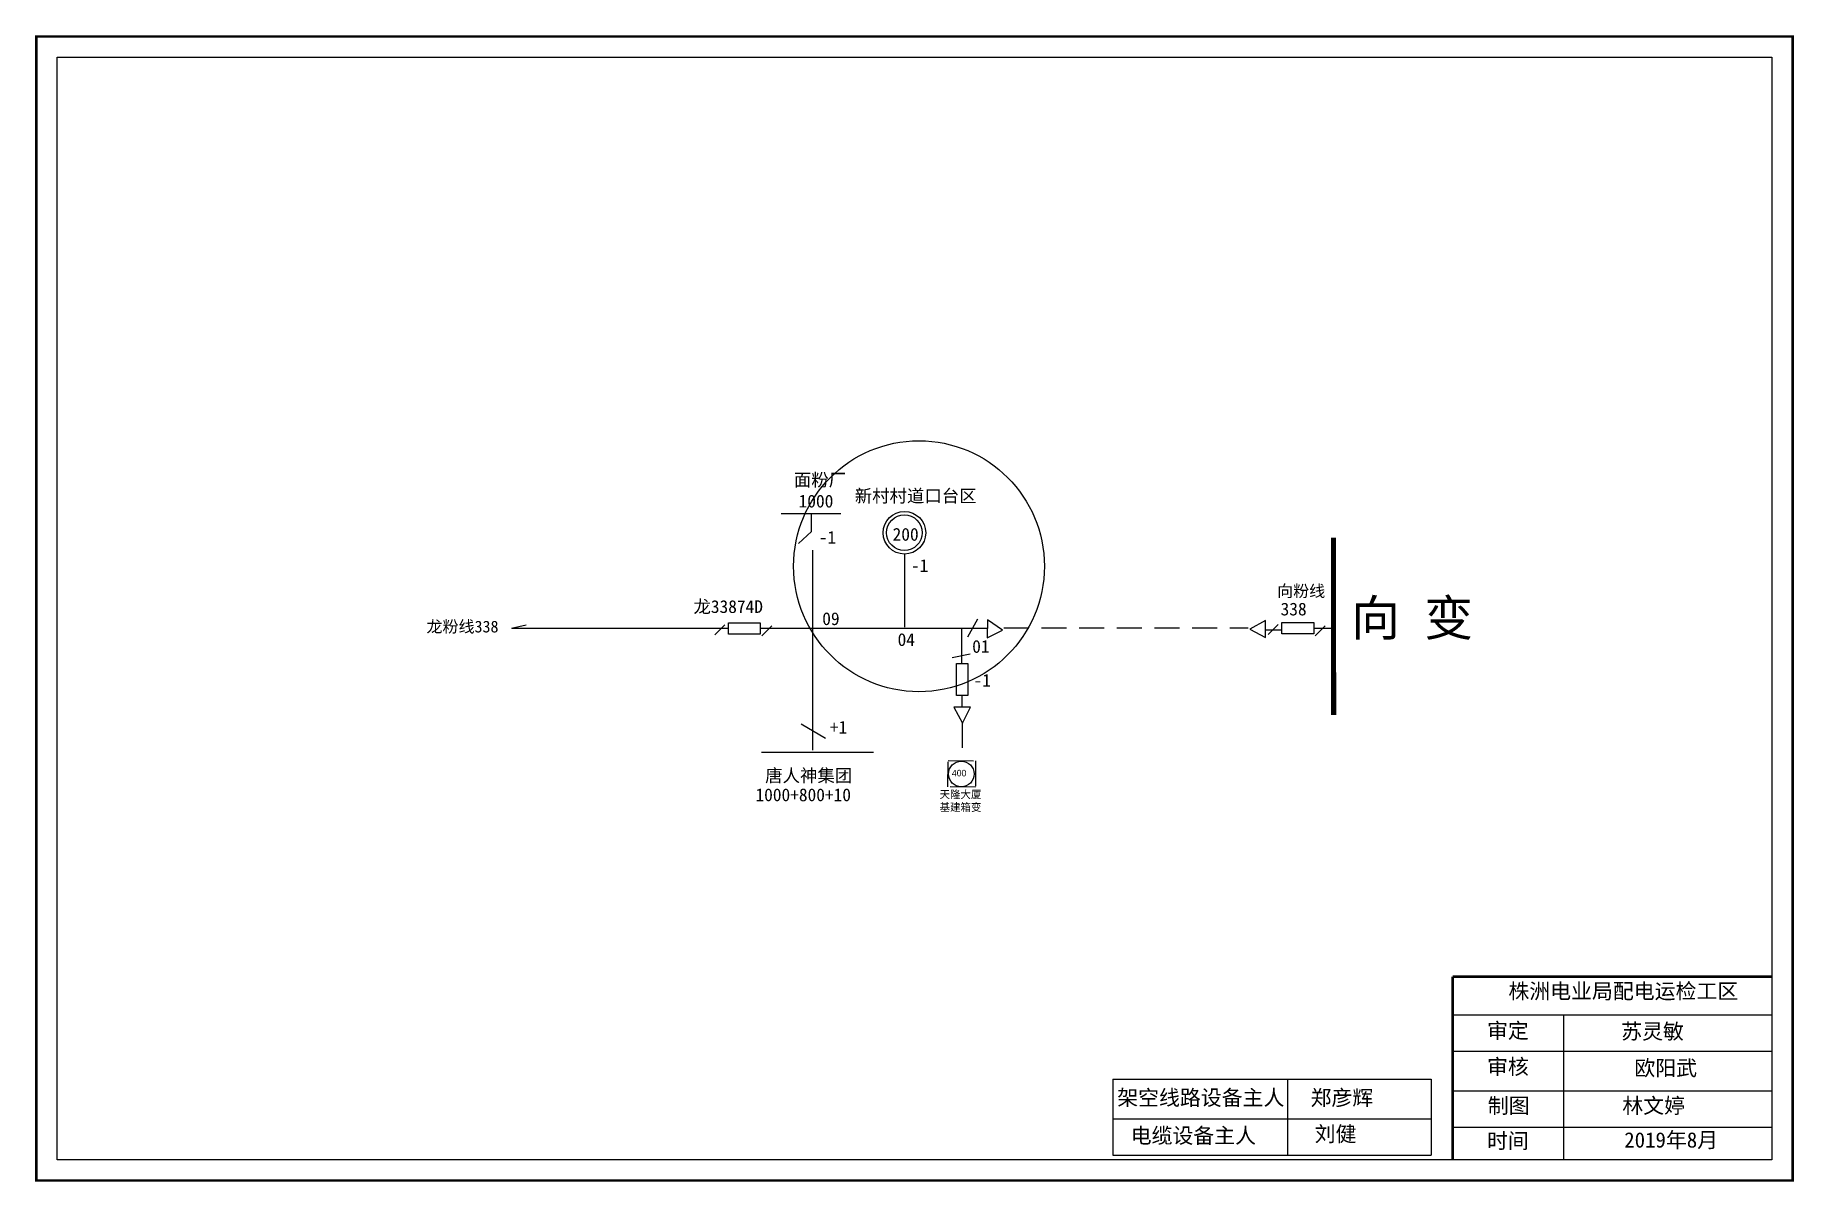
# Model space of a CAD drawing. Extents: x 0 to 344, y 0 to 224.
import ezdxf

# ---------------------------------------------------------------- set-up
doc = ezdxf.new("R2010")
doc.units = 0
doc.header["$LTSCALE"] = 0.774411
doc.linetypes.add('ACAD_ISO02W100', pattern=[15, 12, -3])
doc.linetypes.add('DASHED2', pattern=[9.525, 6.35, -3.175])
doc.layers.get('0').update_dxf_attribs({"linetype": 'CONTINUOUS'})
doc.styles.add('hztxt_txtstyle_0.00_0_0', font='', dxfattribs={"bigfont": 'hztxt.shx'})
doc.styles.get("Standard").update_dxf_attribs({"font": '', "height": 2.5})
doc.styles.add('字体', font='', dxfattribs={"height": 2.5})
doc.styles.get('hztxt_txtstyle_0.00_0_0').set_extended_font_data('hztxt')
doc.styles.get('Standard').set_extended_font_data('SimSun')
doc.styles.get('字体').set_extended_font_data('楷体_GB2312')

msp = doc.modelspace()

# ---------------------------------------------------------------- linework, layer by layer
at = {"linetype": 'Continuous'}
for p, q in [((145.92, 130.72), (157.56, 130.72)), ((151.83, 127.17), (151.83, 130.72)), ((149.27, 124.81), (151.83, 127.17)), ((152.1, 84.36), (152.09, 123.54)), ((93.19, 108.28), (135.55, 108.28)), ((131.9, 108.28), (135.08, 108.28)), ((134.85, 108.94), (132.87, 106.97)), ((141.81, 108.28), (186.36, 108.28)), ((144.08, 108.7), (142.1, 106.73)), ((243.25, 108.97), (241.27, 106.99)), ((250.25, 108.23), (254.23, 108.23)), ((252.48, 108.73), (250.5, 106.76)), ((277.45, 32.53), (339.82, 32.53)), ((299.1, 32.52), (299.1, 4.19)), ((277.45, 25.43), (339.82, 25.43)), ((210.85, 19.94), (210.85, 5.08)), ((210.85, 19.94), (273.22, 19.94)), ((245.06, 19.94), (245.06, 5.08)), ((273.22, 19.94), (273.22, 5.08)), ((277.45, 17.68), (339.82, 17.68)), ((210.85, 12.19), (273.22, 12.19)), ((277.45, 10.57), (339.82, 10.57)), ((210.85, 5.08), (273.22, 5.08))]:
    msp.add_line(p, q, dxfattribs=at)
at = {"color": 0, "linetype": 'Continuous'}
for p, q in [((170.03, 122.68), (170.03, 108.46)), ((93.07, 108.24), (95.97, 108.94)), ((181.22, 108.31), (181.22, 101.23)), ((184.38, 110.01), (182.38, 106.48)), ((179.39, 102.51), (182.94, 103.2)), ((181.3, 95.19), (181.3, 92.8)), ((149.84, 89.52), (154.59, 86.72)), ((142.02, 83.99), (163.98, 83.99))]:
    msp.add_line(p, q, dxfattribs=at)
at = {"color": 0, "linetype": 'DASHED2'}
for p, q in [((189.5, 108.34), (237.39, 108.34)), ((181.37, 89.74), (181.37, 82.35))]:
    msp.add_line(p, q, dxfattribs=at)
at = {"linetype": 'ACAD_ISO02W100'}
msp.add_line((243.86, 107.88), (240.77, 107.89), dxfattribs=at)
at = {"linetype": 'Continuous', "const_width": 0.5}
msp.add_lwpolyline([(0.02, 224.09), (344, 224.09), (344, 0.12), (0.02, 0.12)], close=True, dxfattribs=at)
at = {"linetype": 'Continuous'}
for points in [[(4.07, 220.04), (339.95, 220.04), (339.95, 4.17), (4.07, 4.17)], [(135.55, 109.33), (141.81, 109.33), (141.81, 107.11), (135.55, 107.11)], [(243.96, 109.36), (250.21, 109.36), (250.21, 107.14), (243.96, 107.14)], [(182.43, 101.35), (182.43, 95.09), (180.21, 95.09), (180.21, 101.35)]]:
    msp.add_lwpolyline(points, close=True, dxfattribs=at)
for points, const_width in [([(254.08, 125.97), (254.11, 91.24)], 1), ([(277.42, 40.03), (277.42, 4.31)], 0.5), ([(277.45, 40.03), (339.82, 40.03)], 0.5)]:
    msp.add_lwpolyline(points, dxfattribs=dict(at, const_width=const_width))
at = {"color": 0}
msp.add_lwpolyline([(189.22, 107.86), (186.29, 109.86), (186.25, 106.36)], close=True, dxfattribs=at)
at = {"color": 7}
for points in [[(240.76, 109.77), (237.66, 108.05), (240.77, 106.46)], [(179.69, 92.76), (181.41, 89.66), (183.01, 92.77)]]:
    msp.add_lwpolyline(points, close=True, dxfattribs=at)
at = {"color": 0, "linetype": 'DASHED2'}
msp.add_lwpolyline([(183.93, 77.13), (178.57, 77.19), (178.62, 82.32), (183.98, 82.26)], close=True, dxfattribs=at)
at = {"color": 1, "linetype": 'Continuous'}
msp.add_circle((172.89, 120.38), 24.56, dxfattribs=at)
at = {"color": 0, "linetype": 'Continuous'}
for radius in [4.17, 3.49]:
    msp.add_circle((170.03, 126.94), radius, dxfattribs=at)
at = {"color": 0}
msp.add_circle((181.18, 79.71), 2.51, dxfattribs=at)

# ---------------------------------------------------------------- texts
at = {"linetype": 'Continuous'}
for s, p in [('1000', (149.31, 131.88)), ('-1', (153.25, 124.79)), ('龙33874D', (128.71, 111.23)), ('09', (153.94, 108.86)), ('01', (183.31, 103.43)), ('-1', (183.59, 96.79)), ('+1', (155.43, 87.61)), ('1000+800+10', (140.86, 74.38))]:
    msp.add_text(s, height=2.5, dxfattribs=at).set_placement(p)
at = {"linetype": 'Continuous', "attachment_point": 1, "style": '字体'}
for s, insert, char_height, width in [('面粉厂', (148.38, 138.54), 2.5, 13.9826), ('向 变', (257.54, 113.76), 7, 28.4432), ('唐人神集团', (142.77, 80.66), 2.5, 18.5461), ('株洲电业局配电运检工区', (288.34, 38.71), 3, 82.0179), ('审定', (284.15, 30.97), 3, 23.4615), ('{\\fSimSun|b0|i0|c134|p2;苏灵敏}', (310.43, 30.83), 3, 23.4615), ('审核', (284.15, 23.91), 3, 23.4615), ('{\\fSimSun|b0|i0|c134|p2;欧阳武}', (313.02, 23.66), 3, 33.0539), ('架空线路设备主人', (211.72, 17.85), 3, 58.56), ('郑彦辉', (249.58, 17.83), 3, 47.14), ('制图', (284.31, 16.28), 3, 23.4615), ('{\\fSimSun|b0|i0|c134|p2;林文婷}', (310.65, 16.28), 3, 23.4615), ('电缆设备主人', (214.35, 10.43), 3, 58.56), ('刘健', (250.39, 10.75), 3, 33.0539), ('时间', (284.15, 9.4), 3, 23.4615), ('2019{\\fSimSun|b0|i0|c134|p2;年}8{\\fSimSun|b0|i0|c134|p2;月}', (311.03, 9.57), 3, 23.4615)]:
    msp.add_mtext(s, dxfattribs=dict(at, insert=insert, char_height=char_height, width=width))
at = {"color": 0, "linetype": 'Continuous', "attachment_point": 1}
for s, insert, char_height, width in [('新村村道口台区', (160.31, 135.4), 2.5, 22.9248), ('200', (167.72, 127.88), 2.5, 4.1423), ('-1', (171.32, 121.76), 2.5, 2.5177), ('向粉线', (243.04, 116.68), 2.3, 9.7673), ('338', (243.72, 113.25), 2.5, 5.6554), ('{\\fKaiTi_GB2312|b0|i0|c134|p49;龙粉线338}', (76.42, 109.72), 2.3, 23.5395), ('04', (168.7, 107.27), 2.5, 8.8277)]:
    msp.add_mtext(s, dxfattribs=dict(at, insert=insert, char_height=char_height, width=width))
at = {"color": 0, "attachment_point": 1, "style": 'hztxt_txtstyle_0.00_0_0'}
for s, insert, char_height, width in [('400', (179.34, 80.52), 1.267, 2.6644), ('{\\fSimSun|b0|i0|c134|p2;天隆大厦基建箱变}', (176.93, 76.45), 1.5, 9.9495)]:
    msp.add_mtext(s, dxfattribs=dict(at, insert=insert, char_height=char_height, width=width))

doc.saveas('drawing.dxf')
